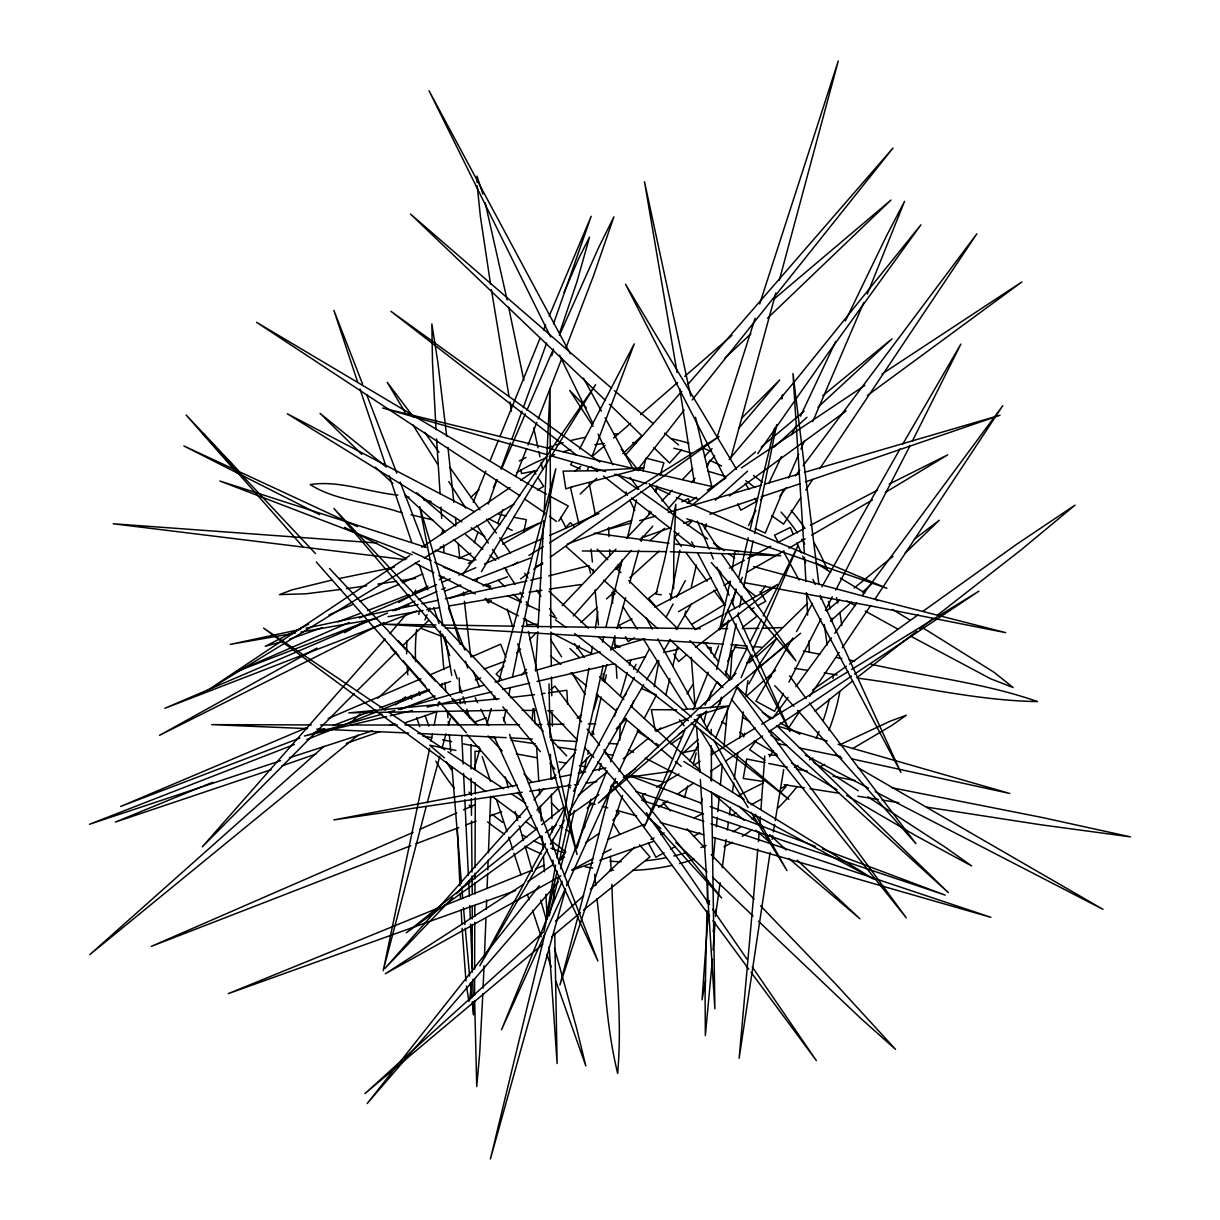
<?xml version="1.0" encoding="UTF-8"?>
<svg xmlns="http://www.w3.org/2000/svg" width="1220" height="1220" viewBox="0 0 1220 1220"><rect width="100%" height="100%" fill="white"/><g stroke="black" fill="none" stroke-linecap="round" stroke-linejoin="round"><path stroke-width="1.5" d="M474.611 969.275L474.748 922.274M475.297 797.666L475.037 867.572M475.312 793.885L475.281 782.676M711.123 652.959L711.138 647.5L707.386 647.637M471.012 744.612L471.012 768.905M474.763 916.616L474.839 905.301M474.9 893.986L474.961 882.655M474.976 878.888L475.007 873.23M471.926 968.268L472.277 924.363M619.79 740.357L620.172 723.323M706.975 910.806L705.099 994.635L705.343 1035.628L712.419 959.271M711.443 769.515L711.092 780.708M711.87 754.753L712.038 749.217M707.188 903.288L707.905 880.596M486.292 909.327L486.658 899.903M487.07 888.587L487.649 873.505M487.786 869.723L488.137 860.298M488.427 852.765L490.684 796.111M471.362 982.481L469.807 999.897M484.05 965.721L483.089 988.093M484.432 956.327L485.941 918.751M482.83 993.629L479.689 1053.394L476.73 1086.593L474.656 1000.827M543.784 520.604L538.035 627.98M544.059 515.053L550.052 389.149L550.815 628.269M537.822 631.731L535.443 671.015M732.198 650.687L730.246 678.503M532.194 719.907L532.972 708.561M764.772 755.973L760.96 809.317M713.075 950.029L715.042 922.32M715.561 914.924L715.957 909.388M758.428 841.587L759.175 832.086M759.77 824.491L760.365 816.912M757.803 849.105L739.137 1058.258L770.095 852.475M708.21 913.719L702.049 999.805L705.572 980.605M727.654 708.21L724.146 745.633M709.064 904.294L709.415 900.512M713.258 859.002L715.24 838.17M720.38 785.039L722.362 764.406M716.338 826.779L717.253 817.293M717.817 811.605L719.282 796.431M726.098 839.421L722.24 867.679M727.364 829.981L728.386 822.417M729.408 814.869L730.429 807.304M732.457 792.192L733.738 782.798M734.242 779.062L737.78 752.908M739.808 737.947L743.422 711.916M720.151 882.685L715.408 916.464M745.801 695.308L747.936 680.546M713.212 931.47L714.584 922.091M595.329 628.239L597.907 611.647M591.273 653.767L592.432 646.508M772.168 839.39L772.779 835.639M773.388 831.872L774.608 824.354M775.203 820.602L783.713 769.545M588.955 668.27L556.884 857.721M732.168 570.426L735.035 550.678L738.618 551.821M751.474 658.51L752.084 654.85M654.21 686.707L658.937 660.981M701.042 804.056L701.988 798.597M555.588 865.117L543.861 932.034L557.113 871.156M679.83 550.22L670.405 600.087M441.457 686.86L442.113 683.352M436.836 711.382L434.152 725.397M437.843 706.136L438.514 702.644M429.638 748.348L383.202 970.678L426.237 806.451M431.026 741.287L432.414 734.226M503.692 721.096L505.873 710.116M508.755 695.491L510.204 688.171M730.261 581.01L719.556 629.932L736.407 590.16M776.683 424.606L754.616 533.399M512.4 677.268L555.801 468.754L498.766 681.644M719.815 704.458L721.294 697.169M725.702 675.3L736.133 623.893M737.642 616.481L738.405 612.775M739.534 607.209L741.806 596.092M753.121 540.765L743.697 586.82L755.515 596.168M523.7 532.088L526.354 519.674L513.574 517.234M643.047 470.859L645.837 458.095L663.893 462.776L660.127 475.281M558.729 863.821L603.229 665.464M604.632 682.178L606.34 674.812M684.877 614.727L685.731 611.052M691.283 587.125L696.391 565.043M592.096 735.919L601.216 696.94M583.495 772.351L586.927 757.849M587.781 754.219L588.65 750.59M669.856 678.564L665.861 694.881M672.876 665.83L677.176 647.652M602.375 642.193L603.687 636.718M605.867 627.568L622.185 559.766M627.446 537.837L636.474 499.91M574.452 810.476L560.529 868.793M728.492 620.263L716.659 669.49M732.457 603.702L735.965 588.986M738.603 577.944L748.195 537.745M749.934 530.441L774.578 427.991M549.183 915.961L558.775 876.052M544.821 934.093L490.409 1159L565.577 889.38M709.247 700.219L711.428 691.176M705.099 529.236L706.41 523.868M611.159 786.168L578.951 912.865M697.581 747.479L698.48 743.849M703.864 722.026L706.563 711.107M743.727 736.895L744.642 733.296M693.326 764.071L696.162 753.014M578.021 916.449L559.919 984.952L622.581 795.379M730.612 458.781L775.813 292.968M427.213 802.806L439.779 756.339M684.74 796.66L687.638 785.985M779.321 280.249L838.262 61L759.694 303.902M442.189 747.631L446.032 733.754M625.601 597.678L617 628.513M629.642 583.13L638.7 550.418M491.279 708.561L486.719 724.817M493.78 699.594L494.786 695.995M641.217 541.421L642.726 536.053M648.75 514.596L649.757 511.028M606.843 664.717L602.222 680.806M610.915 650.229L614.971 635.757M566.583 885.796L567.59 882.197M577.197 847.976L590.922 799.313M448.441 725.076L450.378 718.229M599.066 770.628L601.109 763.461M614.621 716.17L616.725 708.85M474.016 769.332L480.039 748.409M593.972 709.262L598.105 695.034M620.4 696.025L627.232 672.464M629.337 665.205L630.923 659.776M655.277 491.37L656.894 486.002M755.165 318.206L716.994 437.492M587.445 470.234L588.589 466.757M707.188 467.168L708.927 461.922M592.02 456.539L634.247 343.887L579.515 449.051M551.699 355.782L553.529 350.506M559.629 332.923L577.151 281.088L589.534 237.107L578.936 257.969L564.021 292.404M553.514 323.803L591.166 216.306L549.168 316.163M474.245 542.702L478.057 532.103M546.636 343.018L523.273 407.632M631.319 707.142L633.729 700.509M488.244 504.074L497.15 479.551M500.978 469.029L510.524 442.723M511.805 439.215L522.007 411.14M497.608 523.533L502.899 509.67M626.516 720.425L610.473 761.798M561.841 358.451L538.188 418.978M565.851 348.112L593.469 275.918L613.904 216.87L599.111 246.547L559.355 335.454M655.491 491.69L656.817 488.274L669.902 494.435M714.112 657.275L718.565 645.837M536.83 422.44L527.986 445.071M515.679 476.578L526.613 448.579M606.965 770.643L564.28 876.128M708.24 672.205L693.112 709.857M473.207 502.274L485.85 471.195M490.059 460.84L498.507 440.1M499.91 436.638L539.957 338.474M562.161 881.328L501.527 1029.71L565.317 888.801M685.564 728.355L644.739 826.062L699.182 716.613M543.495 329.888L545.63 324.733M424.926 619.867L427.061 614.712M428.495 611.266L429.913 607.834M715.591 738.207L738.207 684.511M783.377 489.952L765.214 533.094L755.211 528.596M863.729 302.59L812.688 421.708M867.313 294.081L904.538 201.376L886.467 235.963L845.369 320.967M741.135 677.618L750.651 655.262M752.862 650.123L797.804 545.98L763.186 615.978M788.501 478.026L798.734 454.175M800.93 449.067L804.59 440.542M525.423 413.733L501.618 468.754M526.903 410.316L553.453 348.996M493.399 487.725L496.387 480.832M566.858 885.385L615.627 778.512M618.83 771.604L638.685 729.636M800.472 416.203L835.7 341.402M740.021 582.23L742.355 577.274M768.798 483.379L781.456 456.554M791.734 434.762L795.684 426.375M748.882 683.917L760.167 663.253L776.652 638.502L755.79 657.245M748.546 525.591L755.836 510.402M760.7 500.261L763.125 495.198M633.622 669.292L636.032 664.336M783.377 693.417L774.639 711.306L755.912 701.18L792.832 637.984M761.524 619.303L749.904 642.604M747.418 647.606L731.497 679.342M644.221 718.458L656.497 694.958L641.491 688.492M788.943 682.041L821.014 618.83M722.179 697.825L705.968 729.712M909.952 445.834L835.791 590.038M912.484 440.877L960.872 344.086L902.785 444.08M698.465 744.368L689.849 761.051M705.023 705.145L716.872 682.087M825.361 610.366L832.314 596.809M685.289 580.613L676.612 597.175M666.029 617.35L673.089 603.9M476.517 581.04L478.164 577.929M636.962 672.403L649.284 649.086M727.623 661.514L736.575 644.633M634.324 677.39L573.568 791.307M549.046 837.088L564.814 807.655M545.492 843.706L479.796 965.828L547.567 849.166M481.442 571.692L530.09 489.937L595.604 384.681L500.947 522.678L462.853 574.223M796.523 631.579L812.505 603.427M821.914 586.866L900.024 448.914M572.424 461.541L570.609 464.713L580.369 469.075M550.388 844.301L564.433 820.206M569.099 812.185L643.687 684.771M646.539 679.921L658.022 660.447M663.771 650.717L670.481 639.371M676.276 629.596L691.786 603.488M687.104 693.89L692.609 684.877M558.851 521.016L568.245 506.025L549.61 496.052M800.778 497.653L783.576 524.112L771.68 515.694M805.779 490.013L812.779 479.323M819.779 468.632L976.823 233.843L803.096 465.75M769.515 756.781L773.571 750.635M787.784 729.163L800.198 710.513M809.683 696.346L839.146 652.41M842.288 647.728L870.592 605.638M874.801 599.371L1002.748 405.711L862.448 595.329M757.742 453.626L827.221 354.456L920.902 224.831L794.937 381.128L729.163 459.589M831.476 637.877L795.882 686.692M834.8 633.332L856.897 602.954M788.059 697.398L772.55 718.519M756.156 740.708L749.598 749.583L764.94 760.304M760.197 593.088L765.504 585.981M795.333 475.922L799.771 470.112M779.687 496.357L786.473 487.527M581.681 830.866L585.036 826.504M637.267 470.157L684.191 410.103M559.096 860.161L563.762 854.153M539.286 885.674L367.174 1103.536L558.409 881.74M692.167 399.962L892.979 148.047L687.882 384.437M405.833 614.865L389.988 633.393M738.756 428.25L779.717 379.969L741.47 418.399M385.169 639.005L202.276 846.848L354.303 693.539M622.825 697.779L626.394 693.631M521.657 675.011L526.491 669.429M590.663 734.989L593.057 732.244M707.371 464.286L714.615 455.96M558.257 772.199L575.093 752.892M533.948 799.923L543.678 788.837M552.172 779.122L555.832 774.974M681.797 391.345L625.22 455.35M573.324 615.963L631.365 550.372M667.904 509.091L681.477 493.688M691.343 482.495L695.034 478.286M527.863 806.862L384.818 968.528L452.589 897.752M640.18 540.414L652.791 526.186M576.862 648.537L579.363 645.716M612.821 820.191L619.104 813.176L616.161 810.751M681.599 449.799L669.551 463.036L653.859 447.603M565.226 528.092L570.396 522.602L574.407 526.598M615.993 549.168L562.13 605.699M626.485 538.157L651.388 512.004M661.865 501.008L672.189 490.226M682.514 479.445L692.838 468.663M529.632 639.615L536.129 632.829M456.509 893.68L531.767 815.524M704.428 456.585L712.083 448.655M536.922 810.187L558.745 787.693M634.766 847.122L590.434 889.334M503.845 666.15L496.128 674.08L501.466 678.976M516.716 652.944L520.574 648.979M580.491 765.337L590.709 754.86M616.207 728.828L626.424 718.443M807.686 603.229L746.594 663.192M357.002 690.84L396.317 651.983M402.92 645.502L428.525 620.538M735.965 673.44L598.41 803.05L706.136 711.412M580.186 493.978L596.687 478.392M767.548 318.191L890.966 200.065L773.434 299.54M622.795 453.748L641.949 435.799M724.558 358.466L750.925 333.762M904.935 553.361L939.263 520.254L914.329 539.27M580.872 622.566L596.992 607.651M408.898 669.887L377.834 698.221M606.523 598.913L616.146 590.144M629.886 577.624L659.166 551.043M806.938 417.286L773.815 447.359M817.964 407.236L892.079 338.763L822.722 395.692M862.662 592.096L872.33 583.297M555.466 921.191L583.557 895.678M674.66 537.029L678.884 533.201M687.348 525.545L691.572 521.733M715.377 500.215L747.555 471.149M360.068 714.218L350.43 722.835M682.788 753.304L698.114 739.488M542.839 932.644L364.933 1093.608L542.854 944.158M830.408 621.132L851.499 602.192M587.155 808.113L592.524 803.324M745.969 696.635L764.361 680.211M765.779 678.945L775.615 670.161M324.062 746.289L89.853 954.589L358.344 734.974M677.558 382.577L640.561 414.663M684.694 376.385L731.939 335.424M613.63 437.98L630.649 423.248M574.971 471.24L580.72 466.299M592.188 456.448L605.105 445.346M550.769 689.498L554.825 686.052L581.528 721.752M686.616 654.759L678.655 661.53L673.791 654.027M710.345 707.859L800.594 633.241M650.016 540.551L664.564 528.336M755.5 451.903L692.152 505.156M761.219 447.099L804.117 411.201M752.77 672.601L790.362 641.156M551.516 936.853L580.613 912.514M583.526 910.074L649.955 856.867L639.463 844.835M615.414 569.496L621.117 564.738M826.596 610.945L839.68 600.072M678.778 734.318L683.108 730.734M656.65 731.39L660.828 727.943M648.095 738.436L623.313 758.749M854.198 588.025L893.04 556.274M768.432 678.808L771.36 676.414M607.331 771.741L578.265 795.303M748.882 662.948L753.091 659.501M814.96 711.138L852.643 681.019M395.554 704.84L405.574 696.849M695.568 647.332L777.552 584.456L725.275 613.63M537.425 828.197L406.26 932.812L540.917 835.898M541.802 824.674L563.716 807.061M857.141 677.496L916.693 631.228M937.478 615.139L1021.521 549.534L1075.034 505.126L1017.266 543.861L922.899 611.342M742.553 627.354L757.086 616.115L748.531 606.172M919.666 628.941L933.01 618.601M657.29 591.654L648.72 598.227L655.765 606.736M491.279 600.682L488.32 602.893L485.316 598.425M520.528 578.951L529.16 572.576M729.377 495.976L846.085 410.972M533.674 569.283L542.702 562.679M550.235 557.174L719.098 436.516L549.518 542.793M867.328 395.554L1021.857 281.957L881.968 374.006M918.34 614.621L849.501 664.092M545.492 832.635L556.167 825.025M568.367 816.317L598.883 794.662M846.405 666.303L812.749 689.94M577.151 718.077L581.559 714.935M611.098 786.015L617.228 781.7M623.344 777.384L635.589 768.752M599.325 833.29L585.569 842.73M670.832 744.139L682.712 735.904M658.541 807.289L667.614 800.991M678.198 793.625L693.722 782.95M510.051 487.542L421.922 547.322M520.513 480.36L533.963 471.133L535.9 474.183M710.741 771.253L721.447 763.949M726.022 760.822L762.653 735.934M768.737 731.802L851.423 676.185M409.539 555.664L207.507 690.398L419.482 560.834M559.858 860.13L564.387 857.08M854.488 674.126L978.943 591.151L851.529 669.505M864.843 385.444L741.379 467.885M527.94 881.389L553.819 864.202M707.386 490.226L725.9 478.072M523.288 884.454L385.306 973.773L560.864 875.869M687.195 503.311L696.574 497.303M528.885 555.42L543.205 546.667M848.373 671.442L761.707 724.238M725.519 603.9L691.587 624.442M424.27 557.937L514.062 503.936M513.284 564.906L517.875 562.13M634.293 637.816L628.117 641.552L625.433 636.688M755.409 728.05L711.138 754.722M678.991 773.907L666.105 781.562M693.555 765.245L700.036 761.387M537.456 490.059L543.678 486.353L537.852 477.218M645.456 793.702L642.284 795.577L646.371 801.937M656.573 787.159L662.917 783.423M872.422 499.971L811.605 535.153M885.308 492.438L947.742 454.831L889.227 484.081M678.503 611.647L717.375 589.184M852.582 748.638L891.881 725.397L906.323 715.225L889.761 721.371L839.894 744.764M723.902 585.447L730.429 581.696M746.747 572.332L784.048 550.937M788.913 548.146L805.124 538.859M541.817 521.87L502.609 544.105M439.337 579.744L444.156 577.029M468.297 563.472L474.733 559.843M398.681 602.497L410.072 596.122M413.336 594.308L427.991 586.103M819.688 767.06L824.628 764.299M344.696 632.616L365.985 620.751M316.88 648.095L159.515 735.34L383.949 622.627M664.046 852.734L655.887 857.263L648.278 842.791M670.573 849.12L675.468 846.405M693.402 836.432L699.929 832.818M720.837 626.119L729.148 621.529M750.742 609.588L754.067 607.758M757.391 605.913L765.702 601.323L760.091 591.639M780.556 788.638L787.068 785.055M731.298 815.646L736.255 812.932M751.108 804.803L761.021 799.39M723.704 614.468L695.049 629.627M572.073 869.845L593.042 858.666M747.692 558.486L770.796 546.24M777.399 542.747L803.812 528.763M711.107 577.807L654.896 607.24M729.408 568.139L744.368 560.239M602.802 853.512L611.113 849.181M810.492 525.24L877.637 490.089M694.211 817.888L702.598 813.648M737.871 795.821L762.973 783.148M794.525 767.288L797.849 765.611M632.082 618.845L619.15 625.296L620.949 628.559M650.779 839.528L654.118 837.865M660.798 834.541L664.137 832.879M809.47 759.77L812.855 758.108M681.812 501.771L688.202 498.705L689.62 502.183M308.568 624.243L265.258 646.295L282.918 641.415M328.958 614.971L352.854 604.403M490.12 797.834L493.399 796.34M598.852 513.559L549.64 535.473M456.737 812.916L419.848 829.371M463.493 809.882L475.327 804.56M502.03 539.682L538.386 523.41M413.183 832.345L151.28 946.385L410.789 845.735M542.793 538.493L484.432 563.96M359.687 601.399L398.909 584.288M471.286 656.985L500.627 644.175L505.888 657.214M475.846 567.696L458.766 575.093M414.876 601.14L392.718 610.762M418.246 599.676L436.821 591.593M441.884 589.382L445.254 587.918M402.325 582.809L422.745 573.979M458.781 558.394L470.889 553.163M349.103 622.49L236.344 671.64L372.115 619.363M359.427 618.037L436.592 584.685M441.701 582.458L450.226 578.783M429.654 675.026L450.485 666.013M387.518 613.004L164.898 708.286L416.859 610.9M420.915 678.793L328.088 718.58M305.808 728.065L120.536 806.496L299.815 738.115M607.743 839.467L644.312 824.308M429.531 690.261L382.195 709.461M375.455 712.19L342.271 725.473M531.95 870.272L444.705 905.423M535.428 868.869L544.105 865.361M439.444 907.528L228.292 993.629L515.663 890.569M333.426 728.996L306.861 739.534M202.093 786.534L115.397 822.051L271.008 769.713M294.462 744.429L89.533 824.262L280.6 760.685M475.48 679.997L480.741 677.923M203.862 785.848L212.737 782.355M409.142 594.536L367.494 610.595M412.589 593.194L426.421 587.811M394.822 610.549L400.053 608.521M403.546 607.163L408.791 605.135M445.208 591.014L460.809 584.959M472.933 580.262L530.563 558.058M400.068 709.537L435.159 695.903M337.864 621.91L360.525 613.263M567.346 544.059L631.746 520.254M313.753 732.839L324.2 728.889M332.907 725.58L374.479 709.903M415.913 843.798L458.766 827.602M379.664 707.951L429.272 689.346M449.555 598.471L470.676 590.541M482.998 585.905L507.52 576.801M465.72 825.01L476.136 821.106M439.932 685.381L450.561 681.431M484.218 668.957L505.431 661.133M489.799 816.043L501.649 811.666M322.08 627.705L289.475 639.28M535.656 566.476L542.732 563.899M474.595 722.057L486.353 717.833M571.921 870.272L592.859 862.784M599.843 860.298L652.929 841.587M641.201 538.005L669.338 528.123M346.221 743.392L380.091 731.512M281.789 765.946L315.919 754.021M404.979 722.819L436.958 711.657M683.444 523.288L692.258 520.269M709.903 514.23L757.62 498.05M461.892 703.055L465.461 701.836M800.152 483.669L761.158 496.845M805.505 481.87L1000.049 415.242L804.453 472.338M686.906 718.778L655.384 730.963L651.327 709.659L676.719 709.811M289.323 757.818L372.512 730.78M389.82 725.259L395.021 723.597M696.986 715.484L728.828 705.983L681.843 709.613M761.356 485.133L668.285 512.507M764.925 484.065L799.039 473.955M644.8 638.838L610.9 648.735M600.209 651.831L536.022 670.344M588.833 565.653L548.756 575.932M484.355 685.121L398.437 709.506M495.046 682.071L527.116 672.906M630.649 523.197L607.423 529.48M639.615 520.65L655.75 516.091M382.043 714.142L304.497 735.995L386.587 716.613M389.332 712.083L394.792 710.543M390.278 715.743L412.375 710.528M427.076 707.082L491.858 691.923M502.686 689.407L529.755 683.108M530.486 580.171L541.451 577.624M536.983 681.446L614.743 663.588M627.415 660.691L645.563 656.604M663.711 652.502L678.274 649.238M703.833 643.55L707.478 642.726M526.842 581.01L445.3 598.715M331.718 580.125L291.915 589.885L279.533 594.628L306.205 593.774L340.868 589.428M338.962 578.585L394.243 567.239M421.784 603.732L438.056 600.255M300.547 629.367L230.183 644.404L295.499 633.028M306.067 628.193L418.109 604.51M680.287 753.182L696.498 749.919M593.057 770.491L606.05 767.929M556.076 777.674L528.397 783.011M559.782 776.957L570.868 774.807M578.265 773.373L585.661 771.924M517.326 785.146L333.868 819.901L522.328 792.283M537.38 470.554L521.474 473.512L520.894 469.853M301.065 632.051L376.95 618.647M388.021 616.695L423.096 610.488M426.741 609.847L439.49 607.621M448.609 606.035L523.533 593.194M529.022 592.264L541.985 590.236M549.396 589.077L581.04 584.517M366.64 585.798L346.373 588.665M377.91 584.09L396.698 581.238M400.465 580.674L415.486 578.402M529.77 791.216L570.731 785.36M574.467 784.841L578.188 784.307M585.646 783.255L596.854 781.669M624.96 777.735L672.159 771.238M541.497 693.768L544.989 693.311M548.497 692.868L566.842 690.261L567.62 704.291M534.497 694.683L510.28 697.55M499.178 698.77L348.829 712.861L507.261 710.299M594.796 513.712L598.532 513.422M527.818 624.686L537.196 624.274M762.515 628.285L781.776 627.614M582.306 550.967L666.532 551.654M588.269 723.917L595.772 723.78M742.324 628.559L758.855 628.33M564.143 724.222L547.429 724.421M519.506 724.649L404.887 725.031M536.251 724.512L541.848 724.466M700.28 628.651L521.641 626.302M718.549 628.651L727.684 628.651M350.308 725L397.354 725.031M311.298 724.924L211.639 724.634L307.516 728.63M320.57 724.939L344.665 725M522.221 710.345L535.382 710.467M435.875 624.945L382.851 624.198L435.784 627.248M441.548 625.036L514.169 626.18M547.719 710.711L552.995 710.803M480.375 751.383L475.007 751.261L475.175 769.744M670.298 551.745L780.754 555.771L674.645 543.998M316.773 729.026L408.486 733.022M417.896 733.449L506.178 737.658M509.914 737.841L532.21 739.03M445.239 627.797L723.475 644.13M440.252 546.972L443.851 547.185M550.799 740.006L576.74 741.486M608.475 743.438L617.838 744.017M376.797 542.991L113.185 523.761L405.33 559.644M730.765 644.648L747.204 646.005M752.694 646.478L761.844 647.256M455.899 750.422L429.714 745.237L444.522 757.925M734.303 647.195L747.387 648.704M661.301 594.78L655.948 594.14L664.656 559.431L675.834 504.241L673.867 548.726L673.562 588.803M768.417 754.539L777.17 755.576M669.033 543.296L594.277 533.109M606.005 754.158L613.355 755.211M488.564 736.971L496.037 738.054M510.982 740.22L535.26 743.773M557.647 747.082L576.313 749.827M763.689 781.562L743.254 778.467L746.686 759.008L765.108 762.729M784.14 784.673L804.468 787.815M794.632 668.346L807.548 670.359M824.171 672.921L837.072 674.934M926.773 807.137L1040.95 824.796L1130.467 836.859L1042.231 817.507L891.881 787.754M857.309 678.122C917.272 685.716 976.9 700.676 1037.488 701.576C983.823 682.742 926.422 676.734 871.095 664.244M857.828 796.202L878.324 799.451M882.045 800.045L898.82 802.699M809.988 788.684L839.421 793.305M744.2 582.626L869.89 605.745L1005.646 632.646L871.568 598.364L753.518 566.538M397.918 495.106C369.019 492.377 339.358 480.024 310.231 484.569C336.095 501.161 369.584 501.954 398.208 511.744L401.868 512.613M536.754 757.712L516.35 753.899M559.004 761.844L566.431 763.232M579.409 765.641L584.975 766.678M462.548 743.758L479.246 746.899M632.509 775.722L664.915 782.249M405.314 496.479L409.005 497.196M423.752 500.017L431.117 501.435M498.98 514.428L506.269 515.831M836.371 657.504L841.846 658.571M849.166 659.989L854.64 661.057M796.446 769.058L807.411 771.208M832.986 776.225L854.915 780.541M422.715 735.95L431.758 737.719M442.631 739.854L451.69 741.623M803.37 650.992L819.87 654.255M777.704 743.575L786.824 745.405M768.798 763.476L787.236 767.197M799.359 747.951L840.702 756.553M851.712 758.855L1009.779 793.473L838.033 744.2M713.654 486.933L604.266 461.816L382.699 408.014L547.658 454.846M411.003 514.764L432.917 519.949M616.527 646.28L619.928 647.164M589.657 802.882L595.086 804.376M602.314 806.389L607.743 807.884M616.786 810.385L636.672 815.921M660.172 822.494L703.65 834.754M712.709 837.316L990.93 917.333L711.001 823.774M551.226 455.868L605.547 471.591M614.499 474.229L646.707 483.7M827.251 741.013L776.469 725.702M707.844 471.195L725.93 476.547M650.275 484.767L698.785 499.376M472.643 561.627L435.265 550.205M426.329 547.429L219.92 481.031L412.177 554.749M749.385 555.268L752.984 556.411M686.814 518.805L886.879 588.284L770.049 538.935L676.368 497.424M635.849 791.49L703.559 813.862M712.587 816.851L945.21 895.114L822.478 849.059M703.864 821.35L641.583 800.122M815.509 846.436L710.192 806.588M701.302 803.187L629.718 775.767M421.342 628.483L440.847 635.986M443.439 567.117L460.687 574.04M485.636 584.182L490.669 586.256M614.407 644.511L619.531 646.829M556.595 618.296L549.808 615.2M507.489 595.833L521.032 602.024M526.11 604.357L539.652 610.549M492.27 588.848L434.61 562.298M412.192 551.928L431.163 560.697M676.917 793.793L685.228 797.651M357.445 526.598L183.854 445.956L319.594 514.626M500.368 524.569L488.793 518.836M507.169 527.924L512.278 530.441M628.513 749.797L633.561 752.283M645.212 758.077L746.304 810.476L874.298 879.437L747.22 801.448M474.245 511.561L287.34 413.793L461.892 521.84M344.619 527.33L406.717 558.867M415.181 563.167L433.801 572.653M438.895 575.23L475.373 593.881M485.301 598.944L518.424 615.917M523.395 618.479L538.294 626.134M551.547 632.951L591.303 653.493M805.383 755.271L868.518 788.196M875.213 791.704L1102.987 909.342L858.178 767.761M898.332 629.367L865.224 611.083M911.508 636.611L990.487 678.716L1013.119 687.531L994.163 672.357L923.037 627.934M846.97 600.972L855.266 605.577M530.715 485.301L546.468 494.268M835.486 754.738L841.968 758.459M762.302 712.526L772.092 718.199M780.251 722.926L799.832 734.257M721.615 721.813L726.495 724.68M739.518 732.32L744.398 735.187M754.173 740.921L776.942 754.326M836.966 789.736L791.551 762.957M846.649 795.409L916.815 836.264L971.654 865.956L945.103 847.122L867.725 796.797M529.144 484.401L256.551 322.309L519.842 495.747M840.428 578.158L864.812 592.828M874.572 598.7L877.836 600.652M892.445 609.451L910.151 620.157M744.063 799.481L683.795 761.463M816.271 563.183L830.698 572.256M778.863 740.342L770.903 735.279M813.908 762.561L858.27 790.758M742.248 717.024L750.208 722.103M471.21 527.803L484.874 536.617M565.973 829.554L570.518 832.482M652.715 741.333L637.16 731.039M655.811 743.361L658.891 745.374M538.264 811.483L541.345 813.496M559.827 825.543L562.893 827.541M503.692 788.791L447.953 751.84M511.576 793.961L525.744 803.279M444.873 749.797L388.661 712.251M385.489 710.131L263.581 628.117L485.758 791.612M524.386 498.827L545.294 513.178M555.436 619.806L565.821 627.248M707.691 539.011L640.866 491.492M713.669 543.22L724.146 550.586M728.645 553.758L734.623 557.967M637.846 489.327L616.679 474.199M599.783 462.06L390.934 311.313L576.602 455.151M574.62 633.637L688.339 720.715M549.503 516.289L556.503 521.489M493.216 797.163L520.361 817.491M526.384 822.005L536.663 829.768M551.318 840.839L565.76 851.819M591.532 466.787L597.495 471.423M603.473 476.075L627.049 494.496M691.283 723.018L788.928 799.42L694.241 719.373M631.426 497.928L670.924 528.916M673.867 531.234L694.454 547.46M550.799 656.116L560.819 664.442M570.838 672.769L586.5 685.853M664.549 433.13L678.595 444.934M385.688 466.543L320.021 413.366L361.821 454.389M596.382 694.195L616.13 710.879M653.356 423.706L614.422 390.629M691.389 716.948L597.922 636.581M611.647 388.265L410.469 214.034L605.516 400.434M416.706 492.758L455.624 526.003M624.594 718.077L658.495 746.991M661.316 749.4L672.662 759.084M788.806 858.453L859.978 918.812L797.255 860.222M465.72 534.619L482.845 549.29M489.983 555.405L495.686 560.285M504.257 567.62L507.108 570.06M675.514 761.524L681.202 766.389M711.123 792.009L744.23 820.343M755.79 830.24L773.144 845.094M653.767 822.371L660.828 828.563M588.406 628.178L549.03 591.242M566.034 546.514L594.155 571.57M603.763 580.186L657.565 628.544M670.039 639.798L722.972 687.668M770.064 730.399L948.291 892.598L776.972 725.793M475.907 559.934L453.718 539.575M498.08 580.262L505.004 586.606M445.346 531.874L405.055 494.786M513.254 594.216L521.458 601.795M700.265 770.369L630.603 705.739M739 806.206L762.729 828.182M769.713 834.632L786.29 850.02M375.302 467.138L392.886 483.471M675.88 842.486L707.097 871.98M599.599 676.688L623.862 699.426M569.969 648.567L579.393 657.549M712.51 877.165L753.075 916.022M758.459 921.207L860.954 1018.563L895.541 1049.352L836.447 984.814L760.578 905.85M609.451 404.247L642.116 436.074M736.834 686.586L770.278 719.251M689.864 640.607L730.139 680.058M677.832 628.803L628.773 580.506M607.789 559.766L597.175 549.229M615.658 567.544L620.904 572.729M549.198 710.604L577.274 739.884M579.774 769.515L582.382 772.214M754.097 899.125L711.229 854.564M566.736 755.927L551.059 739.595M543.19 731.314L333.899 508.435L496.83 699.716M551.303 802.638L559.187 810.919M502.183 750.879L488.046 735.934M524.005 773.907L531.722 782.035M398.406 640.866L450.714 696.391M453.291 699.121L457.149 703.208M463.585 710.025L477.737 725.031M686.875 828.822L704.718 847.808M238.83 471.042L186.172 415.044L236.939 472.765M774.791 685.625L793.915 706.319M584.868 747.906L593.82 757.513M597.647 761.615L721.615 897.996L604.205 751.108M586.408 407.846L569.694 390.385L593.133 426.39M797.59 710.345L915.945 843.676L809.333 702.995M711.321 562.496L795.959 660.859L721.966 554.261M663.009 802.47L670.466 810.934M390.842 647.728L436.241 699.457M446.108 710.726L458.461 724.832M467.092 734.714L512.598 786.808M517.509 792.436L523.639 799.466M741.196 597.632L746.076 603.32M502.808 706.807L540.414 751.657M550.067 763.247L554.871 769.042M621.178 449.173L638.716 470.676M568.093 784.963L570.472 787.861M717.314 681.827L720.837 686.159M649.177 483.623L671.412 511.18M718.702 569.923L721.066 572.836M728.172 581.589L730.536 584.517M731.344 699.151L906.277 917.821L736.117 686.143M599.584 745.191L587.14 729.057M679.555 719.785L684.1 725.793M612.226 784.475L709.659 916.067M674.584 537.364L681.355 546.438M685.853 552.492L707.142 581.238M413.641 417.301L387.258 382.363L404.994 412.086M713.822 590.312L724.97 605.44M630.069 477.355L638.868 489.266M748.805 969.244L713.014 920.627M751.032 972.279L816.332 1060.576L752.206 966.819M806.176 698.709L789.599 675.88M705.587 643.916L718.671 662.033M725.198 671.091L730.658 678.64M424.621 432.322L439.002 452.239M684.694 614.743L694.592 628.559M574.529 643.641L584.304 657.351M669.75 593.683L671.884 596.687M449.89 467.443L479.963 509.808M486.521 519.11L496.357 533.064M499.636 537.715L510.555 553.224M524.692 573.278L527.94 577.883M536.587 590.16L540.917 596.29M549.564 608.567L554.978 616.237M709.476 904.615L650.672 818.757M712.678 909.281L746.899 959.072M646.493 812.642L648.582 815.707M604.022 749.553L611.037 760.182M719.037 549.808L701.851 523.334M477.005 525.53L488.336 543.068M492.453 549.427L498.629 558.989M505.842 570.136L515.023 584.334M520.116 592.218L523.166 596.946M526.232 601.673L529.282 606.416M448.762 481.61L465.765 508.115M592.066 731.375L593.987 734.364M550.586 639.524L561.642 656.863M613.004 590.831L615.033 594.033M623.115 606.813L637.221 629.154M437.766 464.454L412.665 424.591M745.237 483.349L749.019 489.372M754.677 498.385L756.568 501.405L740.814 510.158L737.703 503.768M643.23 638.731L687.211 709.125M736.575 469.364L625.509 284.214L724.97 477.904M700.204 730.002L748.15 807.548M751.139 812.398L786.961 870.622L755.348 814.335M571.661 672.601L585.097 694.409M613.37 823.515L619.943 834.404M748.836 802.729L713.608 739.732M709.903 733.098L699.777 714.889M695.187 706.624L657.732 638.944M778.086 541.787L774.471 535.26L790.316 527.482L793.274 534.314M783.499 551.562L799.1 580.018M633.149 469.029L605.074 417.789M645.944 617.472L652.288 629.032M601.445 411.14L583.511 378.169M806.191 593.118L900.909 772.458L820.526 596.428M570.319 353.815L429.028 90.722L550.616 336.903M617.427 565.104L619.135 568.276M691.633 541.817L694.165 546.529M697.52 552.797L725.153 605.227M560.559 517.371L566.4 528.443M727.669 610.061L789.919 731.634L737.871 615.261M475.22 697.764L477.645 702.689M559.583 355.188L593.118 423.95M598.074 434.167L612.821 464.698M480.832 709.216L488.717 725.473M625.86 491.828L627.476 495.228M629.916 500.322L634.781 510.509M494.207 736.895L597.907 960.979L509.518 734.318M812.977 579.409L815.235 584.517M801.327 552.904L796.965 542.87M802.76 556.183L805.612 562.725M729.118 595.253L716.933 567.208M731.314 600.255L734.958 608.597M709.216 549.168L697.382 521.092M710.604 552.446L713.395 559.004M473.146 671.107L479.399 686.845M448.502 608.124L464.805 650.123M362.584 384.041L333.883 310.368L357.551 381.814M366.686 394.67L396.805 473.177M425.078 547.155L400.175 482.007M503.189 717.345L505.69 724.131M482.236 756.613L490.516 781.349M386.267 467.092L359.961 389.012M389.241 475.907L411.658 542.076M419.405 565.043L427.747 589.779M433.695 607.484L439.032 623.511M442.586 634.187L449.692 655.567M547.002 954.513L551.12 966.896M555.817 981.032L585.813 1065.914L576.572 1028.003L554.52 948.321M496.418 799.344L507.001 831.704M527.375 894.489L529.114 899.78M532.576 910.379L541.207 936.853M508.755 837.088L512.827 849.654M513.986 853.253L520.986 874.801M465.506 661.286L467.656 667.98M454.328 669.887L457.241 678.838M459.559 685.991L461.877 693.158M460.138 644.297L419.665 506.59L443.089 625.982M463.005 696.712L465.201 703.803M466.848 709.11L469.593 717.955M507.307 609.115L512.446 626.012M482.861 194.01L476.974 176.107L477.081 182.512M517.783 643.87L577.029 854.564L528.382 631.426M519.278 825.955L523.471 840.473M525.042 845.918L532.378 871.293M540.689 900.116L546.316 919.758M505.233 776.835L508.359 787.754M515.114 811.422L517.707 820.526M485.194 202.764L507.123 299.922M711.977 487.283L695.507 417.286M588.772 565.882L590.465 573.125M570.457 487.527L578.981 524.036M690.703 395.982L644.495 181.75L677.069 372.435M468.968 1001.498L466.452 986.172M533.735 427.915L538.005 447.832M538.783 451.461L539.957 456.89M541.116 462.319L542.671 469.563M508.649 307.226L523.853 380.381M525.912 619.013L527.269 625.951M589.229 483.501L595.36 514.764M445.056 636.809L451.736 675.453M509.03 396.454L491.401 289.582M509.96 401.99L511.485 411.216M679.784 388.829L694.149 481.351M490.531 284.062L480.405 216.55L477.233 185.928M827.16 645.06L824.293 624.548M818.849 584.121L792.969 373.533L804.361 553.666M820.328 595.345L820.831 599.096M470.722 656.573L464.393 601.262M446.688 436.211L437.827 362.157L431.849 323.94L432.505 362.614L436.028 429.714M463.387 592.066L463.798 595.741M591.075 549.183L592.401 562.069M447.938 447.343L453.84 502.243M455.441 517.295L456.234 524.798M458.217 543.586L459.803 558.607M471.804 998.112L470.295 983.289M472.201 1001.849L473.574 1014.903L473.253 1001.788M603.198 673.669L603.93 681.141M593.118 569.481L593.469 573.187M595.07 589.839L598.441 625.021M440.374 631.106L443.897 669.658M469.608 976.03L465.278 928.268M465.933 980.865L462.151 928.328M594.735 874.237L595.756 885.522M596.946 898.682C604.19 956.709 603.687 1016.382 617.64 1073.295C623.267 1010.556 613.248 947.178 611.937 884.332M445.01 682.529L445.803 691.74M463.493 907.756L464.957 924.546M461.434 883.31L451.949 766.633M461.755 887.092L462.685 898.438M691.252 657.366L695.08 706.288M447.511 712.19L447.969 717.833M448.274 721.584L448.579 725.336M449.341 734.714L450.729 751.611M696.559 726.281L699.822 772.046M700.341 779.412L714.889 1008.772L711.672 793.762M440.954 507.169L441.716 518.47M442.479 529.785L442.723 533.552M443.485 544.852L443.988 552.401M534.131 708.774L535.092 723.597M536.541 745.847L538.798 781.379M440.1 493.871L436.577 438.941M539.27 788.928L539.621 794.601M540.323 805.932L541.268 821.045M547.338 918.584L545.797 894.214M549.122 946.689L557.128 1063.535L554.734 933.3M542.198 836.127L543.022 849.242M543.479 856.745L544.41 871.736M612.013 592.264L612.669 603.412M804.56 557.357L805.902 581.513M614.59 636.977L615.231 648.232M616.176 665.129L616.908 678.259M611.189 871.126L610.442 856.303M460.275 893.391L460.565 898.911M461.16 909.937L461.953 924.638M806.496 592.844L807.625 615.093M460.092 700.067L460.275 703.833M461.785 735.812L463.112 764.025M463.57 773.419L464.652 795.989M464.835 799.756L468.388 875.274M608.567 527.467L608.993 536.693M609.603 549.595L609.863 555.13M468.648 880.947L469.349 896.12M457.286 828.731L459.925 885.781M808.845 641.018L809.348 652.425M469.746 905.484L470.295 918.568M470.539 924.18L472.384 972.188M459.162 677.923L459.787 692.686M472.628 979.492L473.116 996.16M550.998 778.955L550.433 754.539M551.364 794.098L551.958 818.696M552.157 826.26L552.294 831.933M552.477 839.436L552.706 848.83M552.98 860.085L553.117 865.712M553.575 884.485L553.956 899.506M552.157 712.8L552.446 726.068M550.067 737.825L549.03 683.871M551.486 677.024L551.791 695.766M550.861 632.036L551.288 665.769M711.55 780.83L711.275 745.801M471.103 778.192L471.271 794.906M471.316 798.627L471.484 815.341M471.53 820.907L472.018 872.117M472.048 875.929L472.216 893.055M711.184 729.362L711.214 734.837M474.58 978.684L474.641 995.291M472.247 905.941L472.262 918.828M475.861 724.085A511.729 1.403 46.8 0 1 451.553 698.267M435.494 681.217A511.729 1.403 46.8 0 1 412.268 656.528M405.726 649.589A511.729 1.403 46.8 0 1 329.476 568.474M315.477 553.575A511.729 1.403 46.8 0 1 203.008 433.74M203.206 433.558A511.729 1.403 48.6 0 1 302.789 546.636M316.331 562.024A511.729 1.403 48.6 0 1 398.833 655.857M403.042 660.645A511.729 1.403 48.6 0 1 425.521 686.235M439.154 701.774A511.729 1.403 48.6 0 1 466.345 732.747M833.458 674.751A209.657 209.657 0 0 1 833.016 678.518M829.356 699.075A209.657 209.657 0 0 1 823.119 720.776M819.093 731.451A209.657 209.657 0 0 1 816.073 738.451M786.015 786.412A209.657 209.657 0 0 1 779.778 793.549M754.921 816.683A209.657 209.657 0 0 1 751.901 819.016M741.058 826.718A209.657 209.657 0 0 1 733.083 831.765M706.136 845.429A209.657 209.657 0 0 1 700.844 847.564M686.524 852.536A209.657 209.657 0 0 1 673.837 855.998M666.455 857.629A209.657 209.657 0 0 1 645.776 860.725M621.285 861.716A209.657 209.657 0 0 1 609.954 861.213M565.348 853.085A209.657 209.657 0 0 1 550.998 848.251M542.168 844.682A209.657 209.657 0 0 1 533.521 840.732M526.781 837.316A209.657 209.657 0 0 1 521.824 834.602M502.747 822.402A209.657 209.657 0 0 1 492.178 814.289M471.56 794.937A209.657 209.657 0 0 1 469.014 792.146M451.476 769.713A209.657 209.657 0 0 1 446.352 761.768M428.891 726.144A209.657 209.657 0 0 1 425.155 715.393M419.893 695.385A209.657 209.657 0 0 1 419.146 691.664M415.593 661.499A209.657 209.657 0 0 1 416.599 629.459M418.796 614.407A209.657 209.657 0 0 1 419.512 610.686M516.975 472.445A209.657 209.657 0 0 1 545.675 458.049M549.213 456.631A209.657 209.657 0 0 1 554.566 454.648M563.548 451.674A209.657 209.657 0 0 1 570.762 449.585M594.841 444.629A209.657 209.657 0 0 1 604.281 443.485M632.539 442.586A209.657 209.657 0 0 1 636.321 442.753M673.837 448.213A209.657 209.657 0 0 1 691.923 453.398M709.643 460.275A209.657 209.657 0 0 1 721.615 466.025M745.771 480.695A209.657 209.657 0 0 1 754.921 487.527M781.044 512.049A209.657 209.657 0 0 1 797.514 532.926M801.708 539.24A209.657 209.657 0 0 1 804.697 544.044M828.487 601.475A209.657 209.657 0 0 1 830.164 608.826M831.918 618.143A209.657 209.657 0 0 1 832.497 621.91M839.756 691.953A218.395 218.395 0 0 1 828.898 730.399M797.118 786.564A218.395 218.395 0 0 1 778.009 807.96M751.825 829.92A218.395 218.395 0 0 1 742.294 836.34M732.442 842.242A218.395 218.395 0 0 1 724.07 846.741M694.256 859.231A218.395 218.395 0 0 1 679.57 863.577M672.174 865.346A218.395 218.395 0 0 1 632.555 870.363M613.477 870.18A218.395 218.395 0 0 1 609.695 869.952M592.737 868.091A218.395 218.395 0 0 1 585.188 866.825M541.436 853.863A218.395 218.395 0 0 1 525.82 846.649M504.394 834.144A218.395 218.395 0 0 1 487.573 821.807M471.865 807.777A218.395 218.395 0 0 1 469.166 805.078M454.099 788.029A218.395 218.395 0 0 1 435.83 761.173M419.802 726.754A218.395 218.395 0 0 1 416.721 717.68M411.796 699.243A218.395 218.395 0 0 1 411.003 695.537M407.831 674.904A218.395 218.395 0 0 1 407.175 667.279M406.656 653.874A218.395 218.395 0 0 1 406.946 640.546M414.617 593.606A218.395 218.395 0 0 1 415.669 589.946M440.923 534.65A218.395 218.395 0 0 1 442.982 531.462M470.707 497.577A218.395 218.395 0 0 1 478.987 489.723M519.278 461.023A218.395 218.395 0 0 1 526.003 457.454M548.573 447.526A218.395 218.395 0 0 1 552.172 446.23M555.801 444.98A218.395 218.395 0 0 1 563.106 442.677M570.487 440.633A218.395 218.395 0 0 1 585.31 437.355M613.675 434.015A218.395 218.395 0 0 1 617.518 433.847M672.388 438.91A218.395 218.395 0 0 1 689.01 443.302M701.561 447.557A218.395 218.395 0 0 1 710.375 451.08M753.426 475.434A218.395 218.395 0 0 1 762.485 482.403M791.155 510.326A218.395 218.395 0 0 1 805.032 528.443M814.228 543.022A218.395 218.395 0 0 1 827.526 570.304M836.493 597.556A218.395 218.395 0 0 1 837.85 603.107M839.772 612.379A218.395 218.395 0 0 1 841.8 625.509M782.584 395.051L781.852 398.742L782.584 395.051M572.226 486.78L565.821 488.9L563.076 471.118L595.024 470.752L643.962 467.763L572.226 486.78"/></g></svg>
